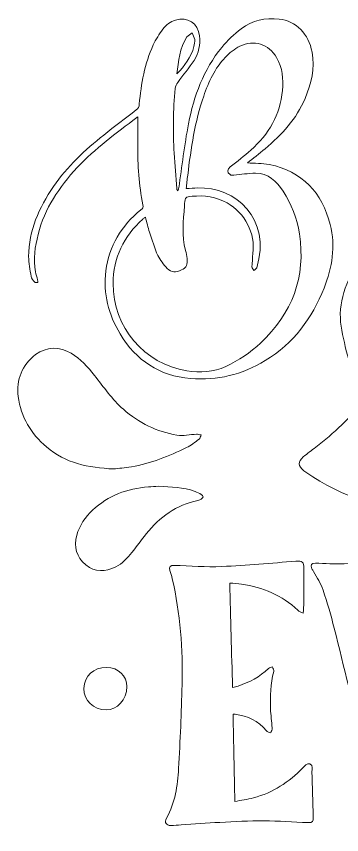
# Model space of a CAD drawing. Header units: millimetres. Extents: x -423 to 423, y -251 to 251.
# Drawn here: x -73.1 to -51.6, y -243.1 to -189.1 of the extents above; entities that cross this region are included whole.
import ezdxf

# ---------------------------------------------------------------- set-up
doc = ezdxf.new("R2010")
doc.units = ezdxf.units.MM
doc.header["$MEASUREMENT"] = 0
doc.layers.add('Layer 1', color=7, linetype='Continuous')

msp = doc.modelspace()

# ---------------------------------------------------------------- linework, layer by layer
at = {"layer": 'Layer 1', "color": 1, "lineweight": 20}
for points, knots in [([(-65.102, -195.7623), (-65.1128, -195.7669), (-65.1442, -195.7743), (-65.1668, -195.792), (-66.5156, -196.8489), (-67.918, -197.8437), (-69.0956, -199.1014), (-70.287, -200.3742), (-71.2379, -201.7991), (-71.6764, -203.5108), (-71.8824, -204.3154), (-71.9988, -205.1385), (-71.8539, -205.9728), (-71.8224, -206.1531), (-71.7526, -206.3266), (-71.7076, -206.5048), (-71.694, -206.5591), (-71.7049, -206.6194), (-71.7046, -206.6766), (-71.7721, -206.6716), (-71.8718, -206.6932), (-71.9013, -206.6568), (-71.9965, -206.5415), (-72.1111, -206.4131), (-72.1364, -206.2748), (-72.2148, -205.843), (-72.3027, -205.4041), (-72.3029, -204.9681), (-72.3054, -203.2419), (-71.6072, -201.7571), (-70.6656, -200.3583), (-69.7637, -199.0181), (-68.5865, -197.951), (-67.3372, -196.9544), (-66.6327, -196.3921), (-65.9164, -195.8453), (-65.1985, -195.3006), (-65.0625, -195.1972), (-65.0122, -195.0857), (-64.998, -194.9192), (-64.8851, -193.5737), (-64.6376, -192.2557), (-64.0772, -191.0185), (-63.9097, -190.6488), (-63.6782, -190.3031), (-63.4412, -189.9715), (-63.2377, -189.6875), (-62.9513, -189.4868), (-62.6086, -189.3795), (-61.8149, -189.1312), (-61.1271, -189.5834), (-61.0276, -190.4142), (-60.958, -190.997), (-61.0733, -191.5484), (-61.3858, -192.031), (-61.7118, -192.5355), (-62.1048, -192.9962), (-62.4573, -193.4845), (-62.5416, -193.6012), (-62.6219, -193.7459), (-62.6357, -193.8849), (-62.7777, -195.3048), (-62.7779, -196.7286), (-62.6982, -198.1524), (-62.6546, -198.9314), (-62.5879, -199.7089), (-62.5306, -200.4867), (-62.5273, -200.5312), (-62.5138, -200.5749), (-62.4497, -200.6296), (-62.4307, -200.5651), (-62.4042, -200.5016), (-62.3946, -200.4356), (-62.1838, -199.0291), (-62.0225, -197.613), (-61.7531, -196.2178), (-61.3992, -194.384), (-60.7568, -192.6494), (-59.5602, -191.1801), (-59.1881, -190.7233), (-58.7407, -190.3151), (-58.2756, -189.9514), (-57.5448, -189.3795), (-56.6799, -189.2084), (-55.7665, -189.309), (-54.6504, -189.4321), (-53.8153, -190.2841), (-53.5962, -191.4906), (-53.4011, -192.5627), (-53.6424, -193.5674), (-54.0566, -194.546), (-54.6269, -195.8943), (-55.5956, -196.9283), (-56.693, -197.8571), (-57.0846, -198.1884), (-57.4911, -198.5024), (-57.8597, -198.7991), (-57.3937, -198.8283), (-56.8928, -198.8012), (-56.4174, -198.8989), (-54.2308, -199.3469), (-52.9453, -200.7545), (-52.3975, -202.8595), (-52.0256, -204.29), (-52.2722, -205.6916), (-52.8053, -207.0428), (-53.5937, -209.042), (-54.8165, -210.7018), (-56.6808, -211.8328), (-58.1994, -212.7535), (-59.8531, -213.1568), (-61.6211, -213.0135), (-63.6727, -212.8474), (-65.1996, -211.8243), (-66.2568, -210.0714), (-67.03, -208.7897), (-67.4031, -207.4111), (-67.2049, -205.9188), (-66.9862, -204.2735), (-66.1924, -202.935), (-64.8971, -201.8993), (-64.7713, -201.7987), (-64.7324, -201.7067), (-64.7637, -201.5532), (-65.0297, -200.255), (-65.1079, -198.9402), (-65.1024, -197.618), (-65.1001, -197.001), (-65.102, -196.3843), (-65.102, -195.7623)], [0, 0, 0, 0, 0.0232558, 0.0232558, 0.0232558, 0.0465116, 0.0465116, 0.0465116, 0.0697674, 0.0697674, 0.0697674, 0.0930233, 0.0930233, 0.0930233, 0.1162791, 0.1162791, 0.1162791, 0.1395349, 0.1395349, 0.1395349, 0.1627907, 0.1627907, 0.1627907, 0.1860465, 0.1860465, 0.1860465, 0.2093023, 0.2093023, 0.2093023, 0.2325581, 0.2325581, 0.2325581, 0.255814, 0.255814, 0.255814, 0.2790698, 0.2790698, 0.2790698, 0.3023256, 0.3023256, 0.3023256, 0.3255814, 0.3255814, 0.3255814, 0.3488372, 0.3488372, 0.3488372, 0.372093, 0.372093, 0.372093, 0.3953488, 0.3953488, 0.3953488, 0.4186047, 0.4186047, 0.4186047, 0.4418605, 0.4418605, 0.4418605, 0.4651163, 0.4651163, 0.4651163, 0.4883721, 0.4883721, 0.4883721, 0.5116279, 0.5116279, 0.5116279, 0.5348837, 0.5348837, 0.5348837, 0.5581395, 0.5581395, 0.5581395, 0.5813953, 0.5813953, 0.5813953, 0.6046512, 0.6046512, 0.6046512, 0.627907, 0.627907, 0.627907, 0.6511628, 0.6511628, 0.6511628, 0.6744186, 0.6744186, 0.6744186, 0.6976744, 0.6976744, 0.6976744, 0.7209302, 0.7209302, 0.7209302, 0.744186, 0.744186, 0.744186, 0.7674419, 0.7674419, 0.7674419, 0.7906977, 0.7906977, 0.7906977, 0.8139535, 0.8139535, 0.8139535, 0.8372093, 0.8372093, 0.8372093, 0.8604651, 0.8604651, 0.8604651, 0.8837209, 0.8837209, 0.8837209, 0.9069767, 0.9069767, 0.9069767, 0.9302326, 0.9302326, 0.9302326, 0.9534884, 0.9534884, 0.9534884, 0.9767442, 0.9767442, 0.9767442, 1, 1, 1, 1]), ([(-62.5142, -192.9299), (-62.0225, -192.3937), (-61.5742, -191.8352), (-61.3948, -191.1145), (-61.3583, -190.9685), (-61.3232, -190.8097), (-61.3438, -190.6651), (-61.3663, -190.5095), (-61.4547, -190.3641), (-61.5143, -190.2142), (-61.6287, -190.3042), (-61.7724, -190.3733), (-61.8519, -190.4873), (-62.3612, -191.2196), (-62.396, -192.085), (-62.5142, -192.9299)], [0, 0, 0, 0, 0.2, 0.2, 0.2, 0.4, 0.4, 0.4, 0.6, 0.6, 0.6, 0.8, 0.8, 0.8, 1, 1, 1, 1]), ([(-61.9068, -200.4906), (-61.6342, -200.4733), (-61.3958, -200.4529), (-61.1571, -200.4434), (-58.6498, -200.3414), (-56.2589, -202.4715), (-57.25, -205.7022), (-57.2724, -205.7749), (-57.3726, -205.8239), (-57.4367, -205.8835), (-57.4805, -205.8102), (-57.5628, -205.7357), (-57.5611, -205.6634), (-57.5536, -205.3667), (-57.5298, -205.0693), (-57.4943, -204.7744), (-57.3328, -203.4317), (-58.0255, -202.0831), (-59.2097, -201.435), (-59.9334, -201.0388), (-60.7044, -200.9143), (-61.5193, -200.9979), (-61.9598, -201.0434), (-61.9608, -201.0346), (-62.0062, -201.4784), (-62.0115, -201.5264), (-62.0211, -201.5744), (-62.0235, -201.6223), (-62.0751, -202.608), (-62.2161, -203.5954), (-61.9477, -204.5737), (-61.9013, -204.7437), (-61.8709, -204.9194), (-61.8482, -205.0944), (-61.7951, -205.5071), (-61.8854, -205.6913), (-62.2037, -205.8536), (-62.5768, -206.0437), (-62.8958, -206.0335), (-63.1559, -205.752), (-63.3934, -205.4955), (-63.6303, -205.2143), (-63.7737, -204.9011), (-64, -204.4065), (-64.1564, -203.8791), (-64.3255, -203.3601), (-64.4288, -203.0433), (-64.5005, -202.7163), (-64.5926, -202.3702), (-64.6693, -202.4256), (-64.7238, -202.4574), (-64.7696, -202.499), (-66.0246, -203.6374), (-66.7264, -205.0365), (-66.7278, -206.7471), (-66.7306, -209.6311), (-64.6872, -212.0452), (-61.856, -212.5059), (-60.9769, -212.6491), (-60.1149, -212.6033), (-59.2851, -212.2127), (-58.4396, -211.8151), (-57.6711, -211.3121), (-56.992, -210.6732), (-54.9066, -208.7111), (-53.9814, -206.3273), (-54.4332, -203.4716), (-54.5924, -202.4641), (-54.949, -201.508), (-55.5103, -200.6501), (-55.9374, -199.9967), (-56.4879, -199.47), (-57.3355, -199.4736), (-57.8129, -199.4753), (-58.2901, -199.5632), (-58.7683, -199.6055), (-58.8471, -199.6126), (-58.9484, -199.6112), (-59.0067, -199.5688), (-59.2233, -199.4115), (-59.2161, -199.2393), (-58.995, -199.0591), (-58.5405, -198.6883), (-58.0658, -198.3412), (-57.6307, -197.9489), (-56.46, -196.8951), (-55.6925, -195.6198), (-55.555, -194.0161), (-55.4899, -193.258), (-55.5351, -192.52), (-55.9385, -191.8451), (-56.4649, -190.9642), (-57.4357, -190.6414), (-58.3546, -191.0979), (-58.7129, -191.2764), (-59.0473, -191.5435), (-59.3253, -191.8345), (-60.0161, -192.5567), (-60.424, -193.4502), (-60.7471, -194.3858), (-61.3317, -196.077), (-61.5873, -197.8346), (-61.8027, -199.6006), (-61.8383, -199.8927), (-61.8709, -200.1851), (-61.9068, -200.4906)], [0, 0, 0, 0, 0.0285714, 0.0285714, 0.0285714, 0.0571429, 0.0571429, 0.0571429, 0.0857143, 0.0857143, 0.0857143, 0.1142857, 0.1142857, 0.1142857, 0.1428571, 0.1428571, 0.1428571, 0.1714286, 0.1714286, 0.1714286, 0.2, 0.2, 0.2, 0.2285714, 0.2285714, 0.2285714, 0.2571429, 0.2571429, 0.2571429, 0.2857143, 0.2857143, 0.2857143, 0.3142857, 0.3142857, 0.3142857, 0.3428571, 0.3428571, 0.3428571, 0.3714286, 0.3714286, 0.3714286, 0.4, 0.4, 0.4, 0.4285714, 0.4285714, 0.4285714, 0.4571429, 0.4571429, 0.4571429, 0.4857143, 0.4857143, 0.4857143, 0.5142857, 0.5142857, 0.5142857, 0.5428571, 0.5428571, 0.5428571, 0.5714286, 0.5714286, 0.5714286, 0.6, 0.6, 0.6, 0.6285714, 0.6285714, 0.6285714, 0.6571429, 0.6571429, 0.6571429, 0.6857143, 0.6857143, 0.6857143, 0.7142857, 0.7142857, 0.7142857, 0.7428571, 0.7428571, 0.7428571, 0.7714286, 0.7714286, 0.7714286, 0.8, 0.8, 0.8, 0.8285714, 0.8285714, 0.8285714, 0.8571429, 0.8571429, 0.8571429, 0.8857143, 0.8857143, 0.8857143, 0.9142857, 0.9142857, 0.9142857, 0.9428571, 0.9428571, 0.9428571, 0.9714286, 0.9714286, 0.9714286, 1, 1, 1, 1]), ([(-49.6352, -213.9463), (-49.9023, -213.6253), (-50.1651, -213.312), (-50.4251, -212.9966), (-50.9299, -212.3821), (-51.2499, -211.6878), (-51.4072, -210.9015), (-51.5511, -210.1846), (-51.7494, -209.4822), (-51.7318, -208.7389), (-51.7131, -207.9593), (-51.5018, -207.2319), (-51.1962, -206.527), (-51.0551, -206.2014), (-50.9631, -206.2099), (-50.6999, -206.4589), (-50.5034, -206.6448), (-50.2861, -206.823), (-50.0483, -206.9486), (-48.9159, -207.5476), (-47.7016, -207.8584), (-46.426, -207.9519), (-43.7212, -208.1498), (-41.062, -207.8164), (-38.4271, -207.2488), (-36.0691, -206.7404), (-33.7239, -206.1756), (-31.3656, -205.6705), (-29.075, -205.1801), (-26.754, -204.9723), (-24.4109, -205.1095), (-22.9123, -205.1977), (-21.4416, -205.4553), (-20.0125, -205.9294), (-19.302, -206.1651), (-18.6613, -206.5288), (-18.0514, -206.9525), (-17.7229, -207.1804), (-17.725, -207.4361), (-18.0715, -207.6506), (-18.5153, -207.9258), (-18.9732, -208.1794), (-19.4286, -208.4359), (-20.9762, -209.308), (-22.266, -210.4873), (-23.4453, -211.7989), (-23.4877, -211.8458), (-23.5215, -211.9005), (-23.5843, -211.9859), (-23.4111, -212.0988), (-23.2492, -212.2103), (-23.082, -212.3133), (-22.1856, -212.8654), (-21.2754, -213.3956), (-20.3945, -213.971), (-19.6911, -214.4303), (-19.0935, -215.0187), (-18.5498, -215.6622), (-17.8655, -216.4722), (-17.4298, -217.4233), (-16.9997, -218.3761), (-16.9606, -218.4618), (-17.0343, -218.5987), (-17.0618, -218.7455), (-17.0576, -218.7568), (-17.029, -218.8273), (-17.0008, -218.8982), (-17.0728, -218.9127), (-17.1479, -218.9494), (-17.2167, -218.9391), (-18.1378, -218.8005), (-19.0536, -218.5973), (-19.9796, -218.5278), (-21.0676, -218.4467), (-22.1662, -218.4276), (-23.2562, -218.4742), (-26.3469, -218.6065), (-29.3427, -219.3724), (-32.3699, -219.9202), (-34.7741, -220.3552), (-37.1656, -220.8639), (-39.5676, -221.3123), (-41.6843, -221.7077), (-43.8225, -221.894), (-45.9773, -221.8203), (-48.9046, -221.7197), (-51.5864, -220.8586), (-54.0015, -219.19), (-54.0481, -219.1582), (-54.0943, -219.1258), (-54.1384, -219.0908), (-54.5326, -218.7815), (-54.5501, -218.5031), (-54.173, -218.1796), (-53.9105, -217.9545), (-53.6269, -217.7552), (-53.3524, -217.5443), (-52.1484, -216.6186), (-51.0682, -215.5641), (-50.0786, -214.4137), (-49.9428, -214.256), (-49.7925, -214.1114), (-49.6352, -213.9463)], [0, 0, 0, 0, 0.0294118, 0.0294118, 0.0294118, 0.0588235, 0.0588235, 0.0588235, 0.0882353, 0.0882353, 0.0882353, 0.1176471, 0.1176471, 0.1176471, 0.1470588, 0.1470588, 0.1470588, 0.1764706, 0.1764706, 0.1764706, 0.2058824, 0.2058824, 0.2058824, 0.2352941, 0.2352941, 0.2352941, 0.2647059, 0.2647059, 0.2647059, 0.2941176, 0.2941176, 0.2941176, 0.3235294, 0.3235294, 0.3235294, 0.3529412, 0.3529412, 0.3529412, 0.3823529, 0.3823529, 0.3823529, 0.4117647, 0.4117647, 0.4117647, 0.4411765, 0.4411765, 0.4411765, 0.4705882, 0.4705882, 0.4705882, 0.5, 0.5, 0.5, 0.5294118, 0.5294118, 0.5294118, 0.5588235, 0.5588235, 0.5588235, 0.5882353, 0.5882353, 0.5882353, 0.6176471, 0.6176471, 0.6176471, 0.6470588, 0.6470588, 0.6470588, 0.6764706, 0.6764706, 0.6764706, 0.7058824, 0.7058824, 0.7058824, 0.7352941, 0.7352941, 0.7352941, 0.7647059, 0.7647059, 0.7647059, 0.7941176, 0.7941176, 0.7941176, 0.8235294, 0.8235294, 0.8235294, 0.8529412, 0.8529412, 0.8529412, 0.8823529, 0.8823529, 0.8823529, 0.9117647, 0.9117647, 0.9117647, 0.9411765, 0.9411765, 0.9411765, 0.9705882, 0.9705882, 0.9705882, 1, 1, 1, 1]), ([(-66.6847, -218.9734), (-68.3877, -218.9007), (-69.8824, -218.5814), (-71.1182, -217.5252), (-72.1424, -216.6489), (-72.833, -215.5535), (-72.9873, -214.1982), (-73.113, -213.0908), (-72.7565, -212.1281), (-71.8417, -211.4352), (-71.1399, -210.9032), (-70.2359, -210.8845), (-69.4874, -211.3502), (-68.8773, -211.7294), (-68.3962, -212.2438), (-67.9557, -212.804), (-67.3496, -213.5741), (-66.7974, -214.3908), (-66.0498, -215.0406), (-65.0252, -215.9307), (-63.8507, -216.5279), (-62.511, -216.7424), (-62.0958, -216.8091), (-61.6543, -216.705), (-61.2242, -216.6877), (-61.1238, -216.6835), (-61.0216, -216.7159), (-60.9204, -216.7315), (-60.9618, -216.826), (-60.9769, -216.9562), (-61.0489, -217.0098), (-61.3183, -217.2105), (-61.5901, -217.4194), (-61.8902, -217.5651), (-63.0496, -218.1281), (-64.2394, -218.6153), (-65.5186, -218.8347), (-65.9451, -218.9077), (-66.3792, -218.9381), (-66.6847, -218.9734)], [0, 0, 0, 0, 0.0769231, 0.0769231, 0.0769231, 0.1538462, 0.1538462, 0.1538462, 0.2307692, 0.2307692, 0.2307692, 0.3076923, 0.3076923, 0.3076923, 0.3846154, 0.3846154, 0.3846154, 0.4615385, 0.4615385, 0.4615385, 0.5384615, 0.5384615, 0.5384615, 0.6153846, 0.6153846, 0.6153846, 0.6923077, 0.6923077, 0.6923077, 0.7692308, 0.7692308, 0.7692308, 0.8461538, 0.8461538, 0.8461538, 0.9230769, 0.9230769, 0.9230769, 1, 1, 1, 1]), ([(-63.7391, -220.1199), (-62.91, -220.1608), (-62.0949, -220.164), (-61.3197, -220.4536), (-61.1782, -220.5062), (-61.0397, -220.5746), (-60.9104, -220.6529), (-60.7547, -220.7471), (-60.7554, -220.8681), (-60.907, -220.9651), (-60.9731, -221.0071), (-61.0524, -221.0375), (-61.1296, -221.053), (-62.5575, -221.3377), (-63.6479, -222.1459), (-64.5423, -223.255), (-64.865, -223.6554), (-65.172, -224.0689), (-65.4885, -224.4746), (-65.7877, -224.8577), (-66.1125, -225.2158), (-66.5581, -225.432), (-67.2366, -225.7612), (-67.9129, -225.8084), (-68.5282, -225.3036), (-69.1511, -224.7921), (-69.3275, -224.1165), (-69.1224, -223.3485), (-68.9474, -222.6934), (-68.5678, -222.1544), (-68.0813, -221.6947), (-67.0482, -220.7186), (-65.7921, -220.2659), (-64.3948, -220.1594), (-64.1706, -220.1428), (-63.9456, -220.1322), (-63.7391, -220.1199)], [0, 0, 0, 0, 0.0833333, 0.0833333, 0.0833333, 0.1666667, 0.1666667, 0.1666667, 0.25, 0.25, 0.25, 0.3333333, 0.3333333, 0.3333333, 0.4166667, 0.4166667, 0.4166667, 0.5, 0.5, 0.5, 0.5833333, 0.5833333, 0.5833333, 0.6666667, 0.6666667, 0.6666667, 0.75, 0.75, 0.75, 0.8333333, 0.8333333, 0.8333333, 0.9166667, 0.9166667, 0.9166667, 1, 1, 1, 1]), ([(-48.0047, -235.713), (-47.6166, -234.092), (-47.2222, -232.4721), (-46.8419, -230.8489), (-46.6165, -229.8876), (-46.4062, -228.9217), (-46.1999, -227.9561), (-46.0083, -227.059), (-46.2623, -226.3037), (-46.9548, -225.6987), (-46.9971, -225.6617), (-47.0518, -225.6292), (-47.0758, -225.5827), (-47.1308, -225.4754), (-47.2342, -225.3318), (-47.2, -225.2563), (-47.1552, -225.1576), (-47.0017, -225.0627), (-46.886, -225.0514), (-46.6239, -225.0249), (-46.3537, -225.026), (-46.0919, -225.0605), (-44.8117, -225.2295), (-43.5258, -225.238), (-42.2378, -225.2098), (-42.0773, -225.2059), (-41.9143, -225.1925), (-41.7559, -225.2126), (-41.4963, -225.2454), (-41.3901, -225.5005), (-41.5869, -225.6631), (-42.6872, -226.5718), (-43.052, -227.8588), (-43.4182, -229.1478), (-44.3965, -232.5888), (-45.3691, -236.0316), (-46.3554, -239.4701), (-46.6193, -240.3887), (-46.8765, -241.3151), (-47.2282, -242.2017), (-47.4833, -242.8455), (-48.1052, -243.0878), (-48.6517, -242.4652), (-48.8457, -242.2447), (-48.9621, -241.9399), (-49.0602, -241.6549), (-49.5601, -240.2092), (-49.9065, -238.7229), (-50.2526, -237.2342), (-50.8548, -234.6427), (-51.4926, -232.0593), (-52.1343, -229.4777), (-52.3456, -228.6285), (-52.5876, -227.785), (-52.8709, -226.9578), (-53.0173, -226.5306), (-53.2843, -226.1446), (-53.4985, -225.7411), (-53.532, -225.6772), (-53.5793, -225.62), (-53.6096, -225.5548), (-53.7235, -225.3121), (-53.6406, -225.1833), (-53.3782, -225.1886), (-52.7432, -225.2024), (-52.1064, -225.2517), (-51.4735, -225.2218), (-50.7207, -225.1861), (-49.9714, -225.081), (-49.2207, -225.0101), (-49.0559, -224.9942), (-48.8489, -224.8736), (-48.7504, -225.1008), (-48.663, -225.3025), (-48.8718, -225.3653), (-48.9822, -225.4715), (-49.5587, -226.0257), (-49.856, -226.696), (-49.8042, -227.5025), (-49.7269, -228.6945), (-49.4888, -229.8601), (-49.2066, -231.0175), (-48.8499, -232.478), (-48.4947, -233.9389), (-48.138, -235.3994), (-48.1123, -235.5056), (-48.0791, -235.6107), (-48.0495, -235.7165), (-48.0347, -235.7151), (-48.0195, -235.7141), (-48.0047, -235.713)], [0, 0, 0, 0, 0.0333333, 0.0333333, 0.0333333, 0.0666667, 0.0666667, 0.0666667, 0.1, 0.1, 0.1, 0.1333333, 0.1333333, 0.1333333, 0.1666667, 0.1666667, 0.1666667, 0.2, 0.2, 0.2, 0.2333333, 0.2333333, 0.2333333, 0.2666667, 0.2666667, 0.2666667, 0.3, 0.3, 0.3, 0.3333333, 0.3333333, 0.3333333, 0.3666667, 0.3666667, 0.3666667, 0.4, 0.4, 0.4, 0.4333333, 0.4333333, 0.4333333, 0.4666667, 0.4666667, 0.4666667, 0.5, 0.5, 0.5, 0.5333333, 0.5333333, 0.5333333, 0.5666667, 0.5666667, 0.5666667, 0.6, 0.6, 0.6, 0.6333333, 0.6333333, 0.6333333, 0.6666667, 0.6666667, 0.6666667, 0.7, 0.7, 0.7, 0.7333333, 0.7333333, 0.7333333, 0.7666667, 0.7666667, 0.7666667, 0.8, 0.8, 0.8, 0.8333333, 0.8333333, 0.8333333, 0.8666667, 0.8666667, 0.8666667, 0.9, 0.9, 0.9, 0.9333333, 0.9333333, 0.9333333, 0.9666667, 0.9666667, 0.9666667, 1, 1, 1, 1]), ([(-58.8078, -235.1486), (-58.7687, -237.0592), (-58.7297, -238.9547), (-58.6895, -240.8996), (-58.2742, -240.8202), (-57.8625, -240.7666), (-57.4647, -240.6614), (-56.1872, -240.3238), (-55.1213, -239.6264), (-54.1987, -238.6936), (-54.0696, -238.5631), (-53.9599, -238.3338), (-53.7327, -238.4238), (-53.4921, -238.5183), (-53.6121, -238.7628), (-53.6054, -238.9406), (-53.568, -239.9287), (-53.5454, -240.9176), (-53.5133, -241.906), (-53.5034, -242.22), (-53.5676, -242.3064), (-53.8752, -242.2951), (-54.8395, -242.2592), (-55.8034, -242.1847), (-56.7676, -242.1812), (-57.74, -242.1777), (-58.7129, -242.2309), (-59.6843, -242.2775), (-60.5356, -242.3184), (-61.3855, -242.3848), (-62.2357, -242.4408), (-62.4601, -242.4553), (-62.6847, -242.4871), (-62.9086, -242.4853), (-63.2279, -242.4821), (-63.3521, -242.2821), (-63.1982, -242.002), (-62.6381, -240.9803), (-62.4621, -239.8613), (-62.4004, -238.7254), (-62.3009, -236.8867), (-62.2168, -235.0466), (-62.1758, -233.2055), (-62.1238, -230.8517), (-62.2912, -228.5125), (-62.8234, -226.2102), (-62.8652, -226.0303), (-62.9282, -225.8557), (-62.9754, -225.6772), (-63.0398, -225.4355), (-62.9472, -225.3251), (-62.7015, -225.3325), (-61.6491, -225.3639), (-60.5938, -225.4532), (-59.5444, -225.4091), (-57.9155, -225.341), (-56.2901, -225.1868), (-54.6645, -225.0556), (-54.2439, -225.0217), (-54.1296, -225.1004), (-54.1303, -225.5244), (-54.1314, -226.2804), (-54.1282, -227.0372), (-54.1345, -227.7932), (-54.1363, -227.9995), (-54.1666, -228.2059), (-54.1903, -228.4892), (-54.34, -228.4063), (-54.4592, -228.3685), (-54.5407, -228.2913), (-55.5846, -227.3053), (-56.8434, -226.7849), (-58.2435, -226.5708), (-58.4954, -226.5323), (-58.7515, -226.5217), (-59.0319, -226.4953), (-58.9691, -228.8042), (-58.9074, -231.0832), (-58.8452, -233.3872), (-58.7101, -233.354), (-58.5919, -233.3353), (-58.481, -233.2961), (-57.7389, -233.0351), (-57.045, -232.6901), (-56.4701, -232.1362), (-56.4063, -232.0748), (-56.2929, -232.0649), (-56.2027, -232.0311), (-56.1737, -232.1306), (-56.0994, -232.2427), (-56.1229, -232.3285), (-56.3443, -233.1384), (-56.3657, -233.9657), (-56.337, -234.7951), (-56.3225, -235.2117), (-56.2557, -235.6266), (-56.2306, -236.0432), (-56.224, -236.154), (-56.2851, -236.2694), (-56.3147, -236.3826), (-56.4153, -236.3364), (-56.5499, -236.3173), (-56.611, -236.2401), (-57.1388, -235.5744), (-57.8464, -235.2583), (-58.6663, -235.1493), (-58.7042, -235.144), (-58.743, -235.1486), (-58.8078, -235.1486)], [0, 0, 0, 0, 0.0277778, 0.0277778, 0.0277778, 0.0555556, 0.0555556, 0.0555556, 0.0833333, 0.0833333, 0.0833333, 0.1111111, 0.1111111, 0.1111111, 0.1388889, 0.1388889, 0.1388889, 0.1666667, 0.1666667, 0.1666667, 0.1944444, 0.1944444, 0.1944444, 0.2222222, 0.2222222, 0.2222222, 0.25, 0.25, 0.25, 0.2777778, 0.2777778, 0.2777778, 0.3055556, 0.3055556, 0.3055556, 0.3333333, 0.3333333, 0.3333333, 0.3611111, 0.3611111, 0.3611111, 0.3888889, 0.3888889, 0.3888889, 0.4166667, 0.4166667, 0.4166667, 0.4444444, 0.4444444, 0.4444444, 0.4722222, 0.4722222, 0.4722222, 0.5, 0.5, 0.5, 0.5277778, 0.5277778, 0.5277778, 0.5555556, 0.5555556, 0.5555556, 0.5833333, 0.5833333, 0.5833333, 0.6111111, 0.6111111, 0.6111111, 0.6388889, 0.6388889, 0.6388889, 0.6666667, 0.6666667, 0.6666667, 0.6944444, 0.6944444, 0.6944444, 0.7222222, 0.7222222, 0.7222222, 0.75, 0.75, 0.75, 0.7777778, 0.7777778, 0.7777778, 0.8055556, 0.8055556, 0.8055556, 0.8333333, 0.8333333, 0.8333333, 0.8611111, 0.8611111, 0.8611111, 0.8888889, 0.8888889, 0.8888889, 0.9166667, 0.9166667, 0.9166667, 0.9444444, 0.9444444, 0.9444444, 0.9722222, 0.9722222, 0.9722222, 1, 1, 1, 1]), ([(-67.1929, -234.8671), (-68.0273, -234.8551), (-68.6725, -234.2282), (-68.6516, -233.4503), (-68.6295, -232.6202), (-68.0193, -232.0565), (-67.1498, -232.0632), (-66.3987, -232.0688), (-65.8018, -232.6357), (-65.8176, -233.3282), (-65.8369, -234.1873), (-66.4543, -234.878), (-67.1929, -234.8671)], [0, 0, 0, 0, 0.25, 0.25, 0.25, 0.5, 0.5, 0.5, 0.75, 0.75, 0.75, 1, 1, 1, 1])]:
    msp.add_open_spline(points, degree=3, knots=knots, dxfattribs=at)

doc.saveas('drawing.dxf')
